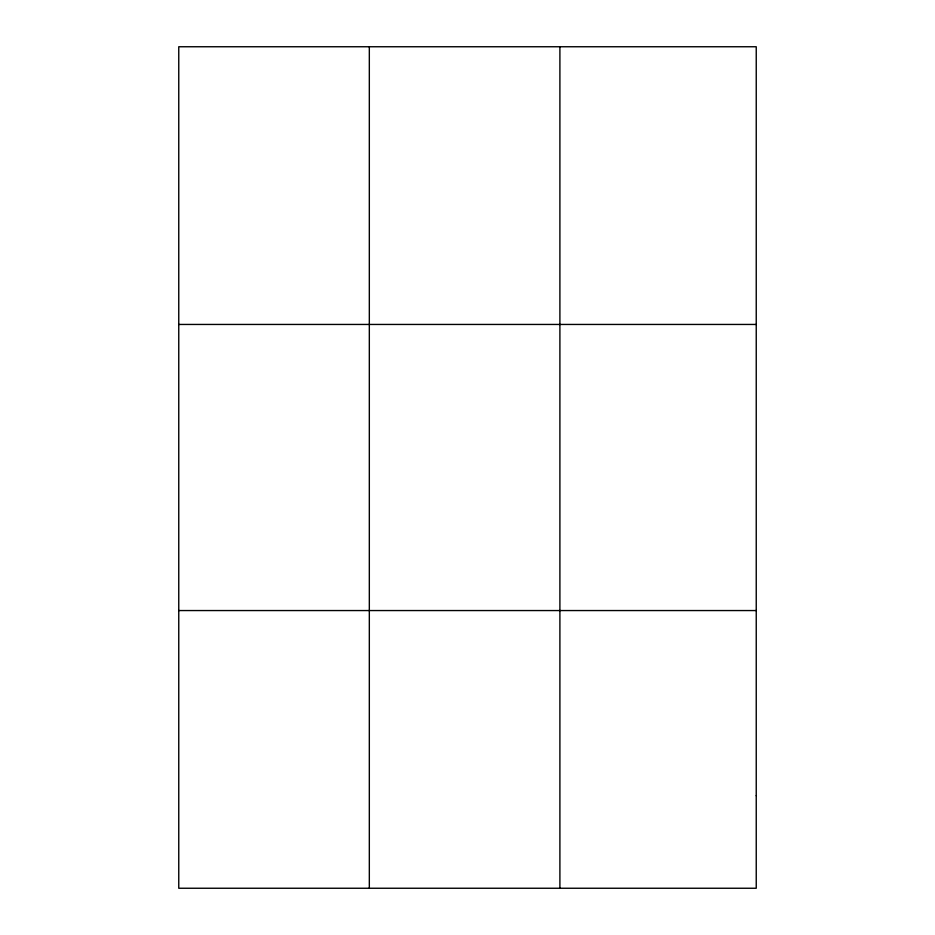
<?xml version="1.0" encoding="UTF-8"?>
<svg xmlns="http://www.w3.org/2000/svg" width="935" height="935" viewBox="0 0 935 935"><rect width="100%" height="100%" fill="white"/><g stroke="black" fill="none" stroke-linecap="round" stroke-linejoin="round"><path stroke-width="1.4" d="M369.325 46.75L369.325 888.25M559.901 46.75L559.901 888.25M178.76 324.445L756.24 324.445M178.76 610.555L756.24 610.555M756.24 795.685L756.24 888.25L178.76 888.25L178.76 46.75L756.24 46.75L756.24 795.685"/></g></svg>
